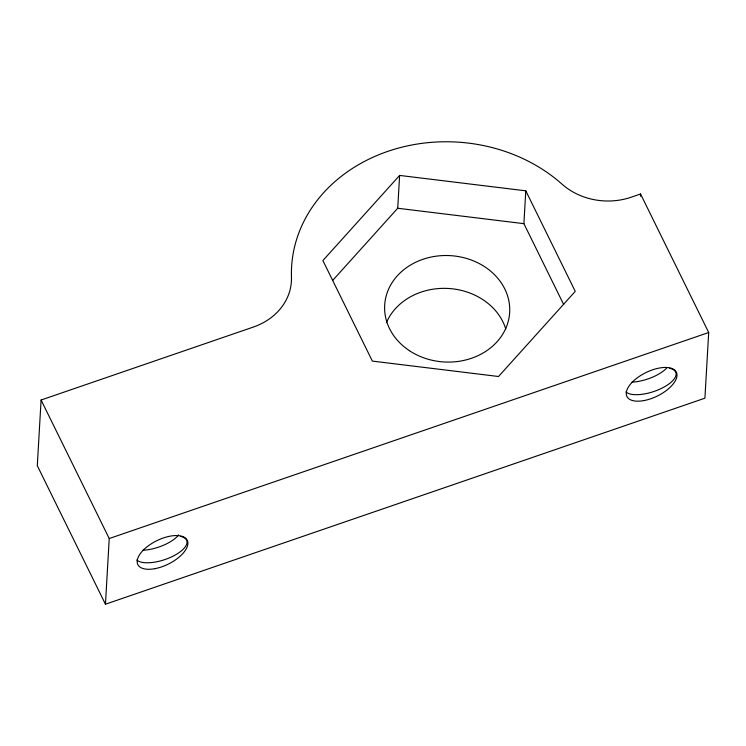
<?xml version="1.0" encoding="UTF-8"?>
<svg xmlns="http://www.w3.org/2000/svg" width="746" height="746" viewBox="0 0 746 746"><rect width="100%" height="100%" fill="white"/><g stroke="black" fill="none" stroke-linecap="round" stroke-linejoin="round"><path stroke-width="1.12" d="M41.086 400.015L37.3 465.69L105.447 604.223L704.914 398.187L708.7 332.511L640.553 193.988L631.219 197.196A62.599 53.255 3.3 0 1 562.055 184.178A157.751 134.215 3.3 0 0 387.752 151.382A157.751 134.215 3.3 0 0 291.462 277.176A62.599 53.255 3.3 0 1 253.258 327.093L41.086 400.015L109.233 538.537L105.447 604.223M332.623 280.496L397.721 208.255L399.614 175.422L525.79 190.827L575.25 291.369L498.533 376.506L372.357 361.101L322.887 260.559L399.614 175.422M563.668 304.517L523.897 223.66L525.79 190.827M640.422 196.291L640.553 193.988M109.233 538.537L708.7 332.511M397.721 208.255L523.897 223.66M386.419 322.645A62.599 53.255 3.3 0 1 448.02 288.45A62.599 53.255 3.3 0 1 505.769 328.977M667.064 367.647A27.238 11.022 -18.3 0 1 631.955 382.148M669.74 368.272A27.238 11.022 -18.3 0 1 667.185 385.178A27.238 11.022 -18.3 0 1 630.426 394.093A27.238 14.5 -34.7 0 1 625.959 391.902M178.676 534.901A27.238 11.022 -18.3 0 1 142.859 550.25M180.644 536.374A27.238 11.022 -18.3 0 1 178.08 553.28A27.238 11.022 -18.3 0 1 141.32 562.195A27.238 14.5 -34.7 0 1 136.863 560.004M409.433 350.695A62.599 53.255 3.3 0 0 509.266 316.379A62.599 53.255 3.3 0 0 422.842 259.328A62.599 53.255 3.3 0 0 409.433 350.695M644.003 400.574A27.546 13.046 -26.2 0 0 676.398 372.282A27.546 13.046 -26.2 0 0 634.473 380.087A27.546 13.046 -26.2 0 0 644.003 400.574M154.898 568.676A27.546 13.046 -26.2 0 0 187.293 540.374A27.546 13.046 -26.2 0 0 145.377 548.189A27.546 13.046 -26.2 0 0 154.898 568.676"/></g></svg>
